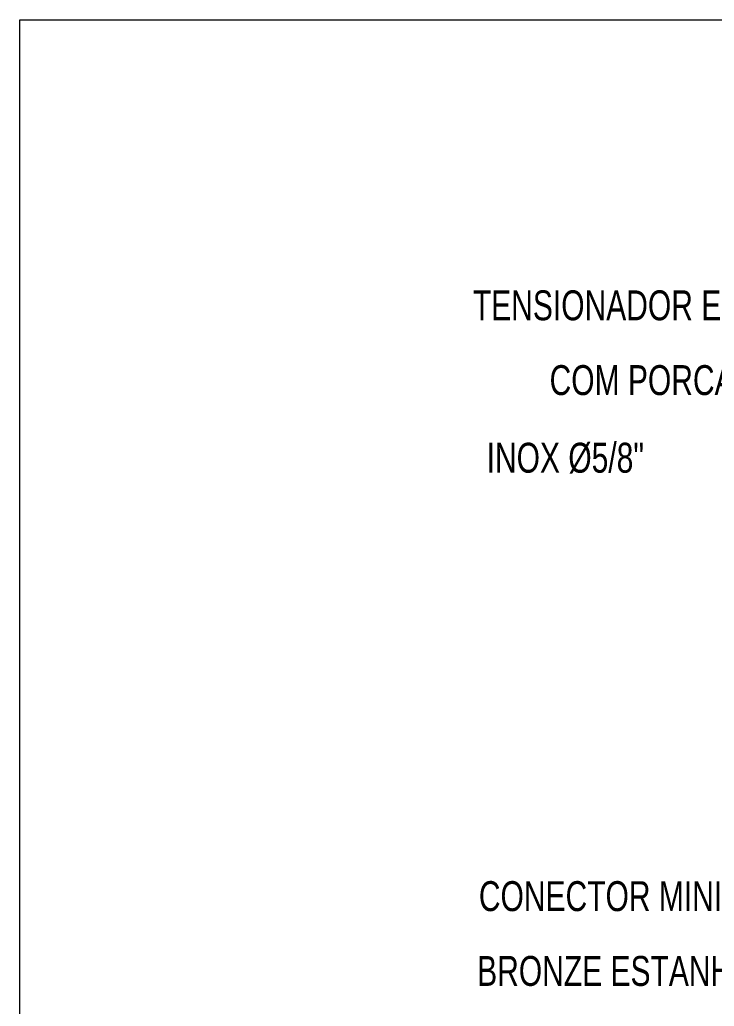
# Model space of a CAD drawing. Header units: inches. Extents: x 462047 to 462370, y 9198028 to 9198209.
# Drawn here: x 462325.699 to 462329.182, y 9198161.917 to 9198166.863 of the extents above; entities that cross this region are included whole.
import ezdxf
from ezdxf.enums import TextEntityAlignment as Align

# ---------------------------------------------------------------- set-up
doc = ezdxf.new("R2010")
doc.units = ezdxf.units.IN
doc.header["$MEASUREMENT"] = 0
doc.layers.add('C03', color=3, linetype='Continuous')
doc.layers.add('I-LIN_CHAMADA', color=9, linetype='Continuous', lineweight=9)
doc.styles.add('80CL', font='ACENT.shx', dxfattribs={"height": 2})

msp = doc.modelspace()

# ---------------------------------------------------------------- linework, layer by layer
at = {"layer": 'I-LIN_CHAMADA'}
msp.add_lwpolyline([(462325.6989, 9198166.8634), (462337.9945, 9198166.8634), (462337.9945, 9198152.5492), (462325.6989, 9198152.5492)], close=True, dxfattribs=at)

# ---------------------------------------------------------------- texts
at = {"layer": 'C03', "style": '80CL', "width": 0.75}
for s, p in [('TENSIONADOR EM LATÃO ', (462329.9188, 9198165.3565)), ('COM PORCA EM AÇO', (462329.9188, 9198164.9815)), ('INOX %%C5/8"', (462328.8293, 9198164.5924)), ('CONECTOR MINI-GAR', (462329.5975, 9198162.3942)), ('BRONZE ESTANHADO', (462329.5975, 9198162.0192))]:
    msp.add_text(s, height=0.15, dxfattribs=at).set_placement(p, align=Align.RIGHT)

doc.saveas('drawing.dxf')
